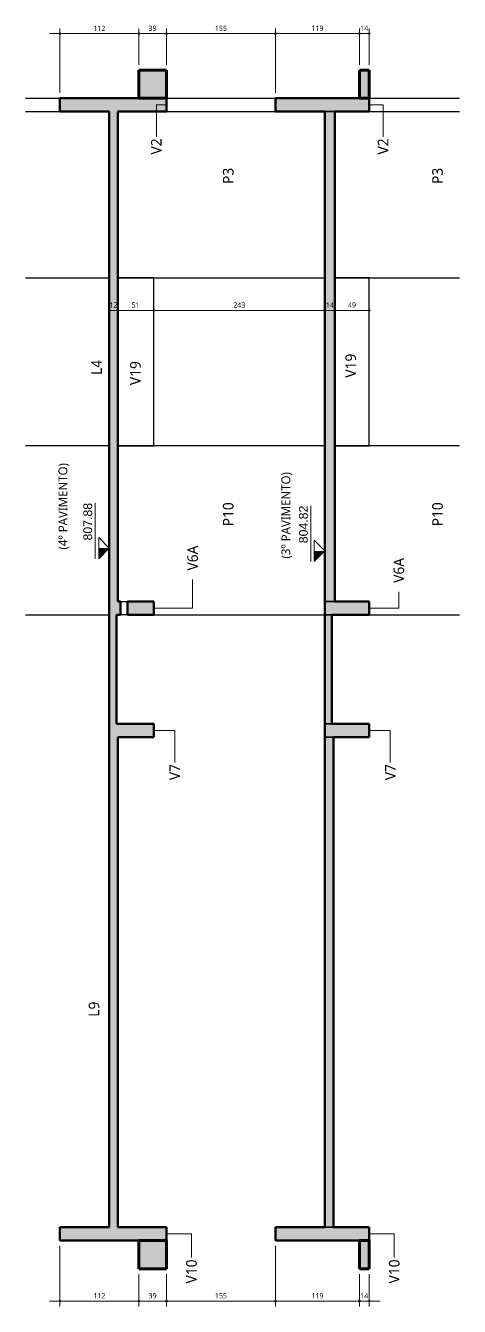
# Model space of a CAD drawing. Header units: centimetres. Extents: x -1984 to 34419, y -3196 to 88064.
# Drawn here: x 7612 to 8228, y 79659 to 81478 of the extents above; entities that cross this region are included whole.
import ezdxf

# ---------------------------------------------------------------- set-up
doc = ezdxf.new("R2010")
doc.units = ezdxf.units.CM
for name, color, linetype, lineweight in [('A-ANNO-DIMS', 7, 'Continuous', 9), ('A-ANNO-DIMS-50', 7, 'Continuous', 9), ('A-FLOR', 7, 'Continuous', 25), ('A-FLOR-IDEN', 7, 'Continuous', 9), ('G-ANNO-DIMS', 7, 'Continuous', 9), ('G-ANNO-TEXT', 7, 'Continuous', 9), ('S-BEAM', 7, 'Continuous', 25), ('S-BEAM-IDEN', 7, 'Continuous', 9), ('S-COLS', 7, 'Continuous', 25), ('S-COLS-IDEN', 7, 'Continuous', 9)]:
    doc.layers.add(name, color=color, linetype=linetype, lineweight=lineweight)
doc.styles.add('Arial_2', font='arial.ttf', dxfattribs={"height": 12.5})
doc.styles.add('Gadugi', font='gadugi.ttf', dxfattribs={"height": 15})
doc.styles.add('Gadugi_3', font='gadugi.ttf', dxfattribs={"height": 12.5})
doc.styles.add('Gadugi_6', font='gadugi.ttf', dxfattribs={"width": 0.9, "height": 7.5})
doc.dimstyles.new('PED_1_5mm_DIR', dxfattribs={"dimscale": 30.48, "dimtxt": 7.778718, "dimasz": 0.328084, "dimexe": 0.246063, "dimexo": 0.246063, "dimgap": 0.049213, "dimtad": 1, "dimdec": 1, "dimrnd": 0.5, "dimdsep": 46, "dimtxsty": 'Gadugi_6', "dimblk1": 'DOTSMALL', "dimblk2": 'DOTSMALL', "dimsah": 1, "dimcen": 0.09, "dimdle": 0.492126, "dimazin": 0, "dimtfac": 1, "dimtdec": 4, "dimtix": 1, "dimtmove": 0, "dimatfit": 3, "dimfxl": 1, "dimtvp": 1, "dimtolj": 1, "dimtzin": 0, "dimarcsym": 2})

# ---------------------------------------------------------------- blocks, each defined once
blk = doc.blocks.new('Elevações de ponto - SIMBOLO DE NÍVEL-CORTE-2219088-CT A 002 - CORTE B-B 4PAV')
at = {"layer": 'G-ANNO-DIMS'}
blk.add_hatch(color=256, dxfattribs=at).paths.add_polyline_path([(-273.2, 80736), (-258.2, 80736), (-273.2, 80721)], flags=0)
for p, q in [((-278.3, 80800.2), (-278.3, 80721)), ((-273.2, 80751), (-258.2, 80736)), ((-273.2, 80721), (-273.2, 80751)), ((-258.2, 80736), (-273.2, 80721))]:
    blk.add_line(p, q, dxfattribs=at)
blk = doc.blocks.new('DIMBLOCK280-CT A 002 - CORTE B-B 4PAV')
at = {"layer": 'A-ANNO-DIMS-50'}
h = blk.add_hatch(color=256, dxfattribs=at)
edge = h.paths.add_edge_path(flags=0)
edge.add_arc((7731.1, 81073.8), 1.25, 0, 360)
h = blk.add_hatch(color=256, dxfattribs=at)
edge = h.paths.add_edge_path(flags=0)
edge.add_arc((7743.1, 81073.8), 1.25, 0, 360)
for p, q in [((7731.1, 81068.1), (7731.1, 81081.3)), ((7731.1, 81073.8), (7743.1, 81073.8)), ((7731.1, 81073.8), (7731.1, 81068.1)), ((7743.1, 81068.1), (7743.1, 81081.3)), ((7743.1, 81073.8), (7743.1, 81068.1))]:
    blk.add_line(p, q, dxfattribs=at)
for centre in [(7731.1, 81073.8), (7743.1, 81073.8)]:
    blk.add_circle(centre, 1.25, dxfattribs=at)
at = {"layer": 'A-ANNO-DIMS-50', "color": 0, "insert": (7731.3, 81085.1), "char_height": 7.5, "width": 13.772, "attachment_point": 1, "line_spacing_factor": 1.02016, "style": 'Gadugi_6'}
blk.add_mtext('12', dxfattribs=at)
blk = doc.blocks.new('_DotSmall')
at = {"color": 0, "linetype": 'ByBlock', "const_width": 0.5}
blk.add_lwpolyline([(-0.0625, 0, 1), (0.0625, 0, 1)], format="xyb", close=True, dxfattribs=at)
blk = doc.blocks.new('DIMBLOCK281-CT A 002 - CORTE B-B 4PAV')
at = {"layer": 'A-ANNO-DIMS-50'}
h = blk.add_hatch(color=256, dxfattribs=at)
edge = h.paths.add_edge_path(flags=0)
edge.add_arc((7743.1, 81073.8), 1.25, 0, 360)
h = blk.add_hatch(color=256, dxfattribs=at)
edge = h.paths.add_edge_path(flags=0)
edge.add_arc((7794.1, 81073.8), 1.25, 0, 360)
for p, q in [((7743.1, 81068.1), (7743.1, 81081.3)), ((7743.1, 81073.8), (7794.1, 81073.8)), ((7743.1, 81073.8), (7743.1, 81068.1)), ((7794.1, 81068.1), (7794.1, 81081.3)), ((7794.1, 81073.8), (7794.1, 81068.1))]:
    blk.add_line(p, q, dxfattribs=at)
for centre in [(7743.1, 81073.8), (7794.1, 81073.8)]:
    blk.add_circle(centre, 1.25, dxfattribs=at)
at = {"layer": 'A-ANNO-DIMS-50', "color": 0, "insert": (7762.8, 81085.1), "char_height": 7.5, "width": 13.772, "attachment_point": 1, "line_spacing_factor": 1.02016, "style": 'Gadugi_6'}
blk.add_mtext('51', dxfattribs=at)
blk = doc.blocks.new('DIMBLOCK282-CT A 002 - CORTE B-B 4PAV')
at = {"layer": 'A-ANNO-DIMS-50'}
h = blk.add_hatch(color=256, dxfattribs=at)
edge = h.paths.add_edge_path(flags=0)
edge.add_arc((7794.1, 81073.8), 1.25, 0, 360)
h = blk.add_hatch(color=256, dxfattribs=at)
edge = h.paths.add_edge_path(flags=0)
edge.add_arc((8037.1, 81073.8), 1.25, 0, 360)
for p, q in [((7794.1, 81068.1), (7794.1, 81081.3)), ((7794.1, 81073.8), (8037.1, 81073.8)), ((7794.1, 81073.8), (7794.1, 81068.1)), ((8037.1, 81068.1), (8037.1, 81081.3)), ((8037.1, 81073.8), (8037.1, 81068.1))]:
    blk.add_line(p, q, dxfattribs=at)
for centre in [(7794.1, 81073.8), (8037.1, 81073.8)]:
    blk.add_circle(centre, 1.25, dxfattribs=at)
at = {"layer": 'A-ANNO-DIMS-50', "color": 0, "insert": (7907, 81085.1), "char_height": 7.5, "width": 20.658, "attachment_point": 1, "line_spacing_factor": 1.02016, "style": 'Gadugi_6'}
blk.add_mtext('243', dxfattribs=at)
blk = doc.blocks.new('DIMBLOCK283-CT A 002 - CORTE B-B 4PAV')
at = {"layer": 'A-ANNO-DIMS-50'}
h = blk.add_hatch(color=256, dxfattribs=at)
edge = h.paths.add_edge_path(flags=0)
edge.add_arc((8037.1, 81073.8), 1.25, 0, 360)
h = blk.add_hatch(color=256, dxfattribs=at)
edge = h.paths.add_edge_path(flags=0)
edge.add_arc((8051.1, 81073.8), 1.25, 0, 360)
for p, q in [((8037.1, 81068.1), (8037.1, 81081.3)), ((8037.1, 81073.8), (8051.1, 81073.8)), ((8037.1, 81073.8), (8037.1, 81068.1)), ((8051.1, 81068.1), (8051.1, 81081.3)), ((8051.1, 81073.8), (8051.1, 81068.1))]:
    blk.add_line(p, q, dxfattribs=at)
for centre in [(8037.1, 81073.8), (8051.1, 81073.8)]:
    blk.add_circle(centre, 1.25, dxfattribs=at)
at = {"layer": 'A-ANNO-DIMS-50', "color": 0, "insert": (8038.3, 81085.1), "char_height": 7.5, "width": 13.772, "attachment_point": 1, "line_spacing_factor": 1.02016, "style": 'Gadugi_6'}
blk.add_mtext('14', dxfattribs=at)
blk = doc.blocks.new('DIMBLOCK284-CT A 002 - CORTE B-B 4PAV')
at = {"layer": 'A-ANNO-DIMS-50'}
h = blk.add_hatch(color=256, dxfattribs=at)
edge = h.paths.add_edge_path(flags=0)
edge.add_arc((8051.1, 81073.8), 1.25, 0, 360)
h = blk.add_hatch(color=256, dxfattribs=at)
edge = h.paths.add_edge_path(flags=0)
edge.add_arc((8100.1, 81073.8), 1.25, 0, 360)
for p, q in [((8051.1, 81068.1), (8051.1, 81081.3)), ((8051.1, 81073.8), (8100.1, 81073.8)), ((8051.1, 81073.8), (8051.1, 81068.1)), ((8100.1, 81068.1), (8100.1, 81081.3)), ((8100.1, 81073.8), (8100.1, 81068.1))]:
    blk.add_line(p, q, dxfattribs=at)
for centre in [(8051.1, 81073.8), (8100.1, 81073.8)]:
    blk.add_circle(centre, 1.25, dxfattribs=at)
at = {"layer": 'A-ANNO-DIMS-50', "color": 0, "insert": (8069.8, 81085.1), "char_height": 7.5, "width": 13.772, "attachment_point": 1, "line_spacing_factor": 1.02016, "style": 'Gadugi_6'}
blk.add_mtext('49', dxfattribs=at)
blk = doc.blocks.new('DIMBLOCK285-CT A 002 - CORTE B-B 4PAV')
at = {"layer": 'A-ANNO-DIMS-50'}
h = blk.add_hatch(color=256, dxfattribs=at)
edge = h.paths.add_edge_path(flags=0)
edge.add_arc((7661.1, 79666.1), 1.25, 0, 360)
h = blk.add_hatch(color=256, dxfattribs=at)
edge = h.paths.add_edge_path(flags=0)
edge.add_arc((7773.1, 79666.1), 1.25, 0, 360)
for p, q in [((7661.1, 79744.6), (7661.1, 79658.6)), ((7661.1, 79666.1), (7661.1, 79744.6)), ((7773.1, 79704.6), (7773.1, 79658.6)), ((7773.1, 79666.1), (7773.1, 79704.6)), ((7646.1, 79666.1), (7773.1, 79666.1))]:
    blk.add_line(p, q, dxfattribs=at)
for centre in [(7661.1, 79666.1), (7773.1, 79666.1)]:
    blk.add_circle(centre, 1.25, dxfattribs=at)
at = {"layer": 'A-ANNO-DIMS-50', "color": 0, "insert": (7708.5, 79677.4), "char_height": 7.5, "width": 20.658, "attachment_point": 1, "line_spacing_factor": 1.02016, "style": 'Gadugi_6'}
blk.add_mtext('112', dxfattribs=at)
blk = doc.blocks.new('DIMBLOCK286-CT A 002 - CORTE B-B 4PAV')
at = {"layer": 'A-ANNO-DIMS-50'}
h = blk.add_hatch(color=256, dxfattribs=at)
edge = h.paths.add_edge_path(flags=0)
edge.add_arc((7773.1, 79666.1), 1.25, 0, 360)
h = blk.add_hatch(color=256, dxfattribs=at)
edge = h.paths.add_edge_path(flags=0)
edge.add_arc((7812.1, 79666.1), 1.25, 0, 360)
for p, q in [((7773.1, 79704.6), (7773.1, 79658.6)), ((7773.1, 79666.1), (7773.1, 79704.6)), ((7812.1, 79704.6), (7812.1, 79658.6)), ((7812.1, 79666.1), (7812.1, 79704.6)), ((7773.1, 79666.1), (7812.1, 79666.1))]:
    blk.add_line(p, q, dxfattribs=at)
for centre in [(7773.1, 79666.1), (7812.1, 79666.1)]:
    blk.add_circle(centre, 1.25, dxfattribs=at)
at = {"layer": 'A-ANNO-DIMS-50', "color": 0, "insert": (7786.8, 79677.4), "char_height": 7.5, "width": 13.772, "attachment_point": 1, "line_spacing_factor": 1.02016, "style": 'Gadugi_6'}
blk.add_mtext('39', dxfattribs=at)
blk = doc.blocks.new('DIMBLOCK287-CT A 002 - CORTE B-B 4PAV')
at = {"layer": 'A-ANNO-DIMS-50'}
h = blk.add_hatch(color=256, dxfattribs=at)
edge = h.paths.add_edge_path(flags=0)
edge.add_arc((7812.1, 79666.1), 1.25, 0, 360)
h = blk.add_hatch(color=256, dxfattribs=at)
edge = h.paths.add_edge_path(flags=0)
edge.add_arc((7967.1, 79666.1), 1.25, 0, 360)
for p, q in [((7967.1, 79744.6), (7967.1, 79658.6)), ((7967.1, 79666.1), (7967.1, 79744.6)), ((7812.1, 79704.6), (7812.1, 79658.6)), ((7812.1, 79666.1), (7812.1, 79704.6)), ((7812.1, 79666.1), (7967.1, 79666.1))]:
    blk.add_line(p, q, dxfattribs=at)
for centre in [(7812.1, 79666.1), (7967.1, 79666.1)]:
    blk.add_circle(centre, 1.25, dxfattribs=at)
at = {"layer": 'A-ANNO-DIMS-50', "color": 0, "insert": (7881, 79677.4), "char_height": 7.5, "width": 20.658, "attachment_point": 1, "line_spacing_factor": 1.02016, "style": 'Gadugi_6'}
blk.add_mtext('155', dxfattribs=at)
blk = doc.blocks.new('DIMBLOCK288-CT A 002 - CORTE B-B 4PAV')
at = {"layer": 'A-ANNO-DIMS-50'}
h = blk.add_hatch(color=256, dxfattribs=at)
edge = h.paths.add_edge_path(flags=0)
edge.add_arc((7967.1, 79666.1), 1.25, 0, 360)
h = blk.add_hatch(color=256, dxfattribs=at)
edge = h.paths.add_edge_path(flags=0)
edge.add_arc((8086.1, 79666.1), 1.25, 0, 360)
for p, q in [((7967.1, 79744.6), (7967.1, 79658.6)), ((7967.1, 79666.1), (7967.1, 79744.6)), ((8086.1, 79704.6), (8086.1, 79658.6)), ((8086.1, 79666.1), (8086.1, 79704.6)), ((7967.1, 79666.1), (8086.1, 79666.1))]:
    blk.add_line(p, q, dxfattribs=at)
for centre in [(7967.1, 79666.1), (8086.1, 79666.1)]:
    blk.add_circle(centre, 1.25, dxfattribs=at)
at = {"layer": 'A-ANNO-DIMS-50', "color": 0, "insert": (8018, 79677.4), "char_height": 7.5, "width": 20.658, "attachment_point": 1, "line_spacing_factor": 1.02016, "style": 'Gadugi_6'}
blk.add_mtext('119', dxfattribs=at)
blk = doc.blocks.new('DIMBLOCK289-CT A 002 - CORTE B-B 4PAV')
at = {"layer": 'A-ANNO-DIMS-50'}
h = blk.add_hatch(color=256, dxfattribs=at)
edge = h.paths.add_edge_path(flags=0)
edge.add_arc((8086.1, 79666.1), 1.25, 0, 360)
h = blk.add_hatch(color=256, dxfattribs=at)
edge = h.paths.add_edge_path(flags=0)
edge.add_arc((8100.1, 79666.1), 1.25, 0, 360)
for p, q in [((8086.1, 79704.6), (8086.1, 79658.6)), ((8086.1, 79666.1), (8086.1, 79704.6)), ((8100.1, 79704.6), (8100.1, 79658.6)), ((8100.1, 79666.1), (8100.1, 79704.6)), ((8086.1, 79666.1), (8115.1, 79666.1))]:
    blk.add_line(p, q, dxfattribs=at)
for centre in [(8086.1, 79666.1), (8100.1, 79666.1)]:
    blk.add_circle(centre, 1.25, dxfattribs=at)
at = {"layer": 'A-ANNO-DIMS-50', "color": 0, "insert": (8087.3, 79677.4), "char_height": 7.5, "width": 13.772, "attachment_point": 1, "line_spacing_factor": 1.02016, "style": 'Gadugi_6'}
blk.add_mtext('14', dxfattribs=at)
blk = doc.blocks.new('DIMBLOCK290-CT A 002 - CORTE B-B 4PAV')
at = {"layer": 'A-ANNO-DIMS-50'}
h = blk.add_hatch(color=256, dxfattribs=at)
edge = h.paths.add_edge_path(flags=0)
edge.add_arc((7661.1, 81467), 1.25, 0, 360)
h = blk.add_hatch(color=256, dxfattribs=at)
edge = h.paths.add_edge_path(flags=0)
edge.add_arc((7773.1, 81467), 1.25, 0, 360)
for p, q in [((7661.1, 81382.7), (7661.1, 81474.5)), ((7773.1, 81422.7), (7773.1, 81474.5)), ((7646.1, 81467), (7773.1, 81467)), ((7661.1, 81467), (7661.1, 81382.7)), ((7773.1, 81467), (7773.1, 81422.7))]:
    blk.add_line(p, q, dxfattribs=at)
for centre in [(7661.1, 81467), (7773.1, 81467)]:
    blk.add_circle(centre, 1.25, dxfattribs=at)
at = {"layer": 'A-ANNO-DIMS-50', "color": 0, "insert": (7708.5, 81478.3), "char_height": 7.5, "width": 20.658, "attachment_point": 1, "line_spacing_factor": 1.02016, "style": 'Gadugi_6'}
blk.add_mtext('112', dxfattribs=at)
blk = doc.blocks.new('DIMBLOCK291-CT A 002 - CORTE B-B 4PAV')
at = {"layer": 'A-ANNO-DIMS-50'}
h = blk.add_hatch(color=256, dxfattribs=at)
edge = h.paths.add_edge_path(flags=0)
edge.add_arc((7773.1, 81467), 1.25, 0, 360)
h = blk.add_hatch(color=256, dxfattribs=at)
edge = h.paths.add_edge_path(flags=0)
edge.add_arc((7812.1, 81467), 1.25, 0, 360)
for p, q in [((7773.1, 81422.7), (7773.1, 81474.5)), ((7812.1, 81422.7), (7812.1, 81474.5)), ((7773.1, 81467), (7812.1, 81467)), ((7773.1, 81467), (7773.1, 81422.7)), ((7812.1, 81467), (7812.1, 81422.7))]:
    blk.add_line(p, q, dxfattribs=at)
for centre in [(7773.1, 81467), (7812.1, 81467)]:
    blk.add_circle(centre, 1.25, dxfattribs=at)
at = {"layer": 'A-ANNO-DIMS-50', "color": 0, "insert": (7786.8, 81478.3), "char_height": 7.5, "width": 13.772, "attachment_point": 1, "line_spacing_factor": 1.02016, "style": 'Gadugi_6'}
blk.add_mtext('39', dxfattribs=at)
blk = doc.blocks.new('DIMBLOCK292-CT A 002 - CORTE B-B 4PAV')
at = {"layer": 'A-ANNO-DIMS-50'}
h = blk.add_hatch(color=256, dxfattribs=at)
edge = h.paths.add_edge_path(flags=0)
edge.add_arc((7812.1, 81467), 1.25, 0, 360)
h = blk.add_hatch(color=256, dxfattribs=at)
edge = h.paths.add_edge_path(flags=0)
edge.add_arc((7967.1, 81467), 1.25, 0, 360)
for p, q in [((7812.1, 81422.7), (7812.1, 81474.5)), ((7967.1, 81382.7), (7967.1, 81474.5)), ((7812.1, 81467), (7967.1, 81467)), ((7812.1, 81467), (7812.1, 81422.7)), ((7967.1, 81467), (7967.1, 81382.7))]:
    blk.add_line(p, q, dxfattribs=at)
for centre in [(7812.1, 81467), (7967.1, 81467)]:
    blk.add_circle(centre, 1.25, dxfattribs=at)
at = {"layer": 'A-ANNO-DIMS-50', "color": 0, "insert": (7881, 81478.3), "char_height": 7.5, "width": 20.658, "attachment_point": 1, "line_spacing_factor": 1.02016, "style": 'Gadugi_6'}
blk.add_mtext('155', dxfattribs=at)
blk = doc.blocks.new('DIMBLOCK293-CT A 002 - CORTE B-B 4PAV')
at = {"layer": 'A-ANNO-DIMS-50'}
h = blk.add_hatch(color=256, dxfattribs=at)
edge = h.paths.add_edge_path(flags=0)
edge.add_arc((7967.1, 81467), 1.25, 0, 360)
h = blk.add_hatch(color=256, dxfattribs=at)
edge = h.paths.add_edge_path(flags=0)
edge.add_arc((8086.1, 81467), 1.25, 0, 360)
for p, q in [((7967.1, 81382.7), (7967.1, 81474.5)), ((8086.1, 81422.7), (8086.1, 81474.5)), ((7967.1, 81467), (8086.1, 81467)), ((7967.1, 81467), (7967.1, 81382.7)), ((8086.1, 81467), (8086.1, 81422.7))]:
    blk.add_line(p, q, dxfattribs=at)
for centre in [(7967.1, 81467), (8086.1, 81467)]:
    blk.add_circle(centre, 1.25, dxfattribs=at)
at = {"layer": 'A-ANNO-DIMS-50', "color": 0, "insert": (8018, 81478.3), "char_height": 7.5, "width": 20.658, "attachment_point": 1, "line_spacing_factor": 1.02016, "style": 'Gadugi_6'}
blk.add_mtext('119', dxfattribs=at)
blk = doc.blocks.new('DIMBLOCK294-CT A 002 - CORTE B-B 4PAV')
at = {"layer": 'A-ANNO-DIMS-50'}
h = blk.add_hatch(color=256, dxfattribs=at)
edge = h.paths.add_edge_path(flags=0)
edge.add_arc((8086.1, 81467), 1.25, 0, 360)
h = blk.add_hatch(color=256, dxfattribs=at)
edge = h.paths.add_edge_path(flags=0)
edge.add_arc((8100.1, 81467), 1.25, 0, 360)
for p, q in [((8086.1, 81422.7), (8086.1, 81474.5)), ((8100.1, 81422.7), (8100.1, 81474.5)), ((8086.1, 81467), (8100.1, 81467)), ((8086.1, 81467), (8086.1, 81422.7)), ((8100.1, 81467), (8100.1, 81422.7))]:
    blk.add_line(p, q, dxfattribs=at)
for centre in [(8086.1, 81467), (8100.1, 81467)]:
    blk.add_circle(centre, 1.25, dxfattribs=at)
at = {"layer": 'A-ANNO-DIMS-50', "color": 0, "insert": (8087.3, 81478.3), "char_height": 7.5, "width": 13.772, "attachment_point": 1, "line_spacing_factor": 1.02016, "style": 'Gadugi_6'}
blk.add_mtext('14', dxfattribs=at)

msp = doc.modelspace()

# ---------------------------------------------------------------- hatches: boundary and pattern name
at = {"layer": 'A-FLOR', "true_color": 0xa6a6a6}
for points in [[(8100.08, 81375.21), (8100.08, 81415.21), (8086.08, 81415.21), (8086.08, 81375.21)], [(7731.08, 80660.21), (7743.08, 80660.21), (7743.08, 81356.21), (7731.08, 81356.21), (7731.08, 80881.21)], [(8037.08, 80660.21), (8051.08, 80660.21), (8051.08, 81356.21), (8037.08, 81356.21), (8037.08, 80881.21)], [(7731.08, 80486.21), (7741.08, 80486.21), (7741.08, 80641.21), (7731.08, 80641.21), (7731.08, 80598.96)], [(8037.08, 80486.21), (8047.08, 80486.21), (8047.08, 80641.21), (8037.08, 80641.21), (8037.08, 80598.96)], [(7743.08, 79771.14), (7743.08, 80467.21), (7731.08, 80467.21), (7731.08, 79771.14)], [(8049.08, 79771.14), (8049.08, 80467.21), (8037.08, 80467.21), (8037.08, 79771.14)], [(8100.08, 79712.14), (8100.08, 79752.14), (8086.08, 79752.14), (8086.08, 79712.14)]]:
    msp.add_hatch(color=253, dxfattribs=at).paths.add_polyline_path(points, flags=0)
at = {"layer": 'S-BEAM', "true_color": 0xa6a6a6}
for points in [[(7812.08, 81375.21), (7812.08, 81415.21), (7773.08, 81415.21), (7773.08, 81375.21), (7794.08, 81375.21)], [(7812.08, 81356.21), (7812.08, 81375.21), (7661.08, 81375.21), (7661.08, 81356.21), (7794.08, 81356.21)], [(8086.08, 81356.21), (8100.08, 81356.21), (8100.08, 81375.21), (7967.08, 81375.21), (7967.08, 81356.21), (8051.08, 81356.21)], [(8051.08, 80641.21), (8100.08, 80641.21), (8100.08, 80660.21), (8037.08, 80660.21), (8037.08, 80641.21), (8047.08, 80641.21)], [(7773.08, 80467.21), (7794.08, 80467.21), (7794.08, 80486.21), (7731.08, 80486.21), (7731.08, 80467.21), (7743.08, 80467.21)], [(8086.08, 80467.21), (8100.08, 80467.21), (8100.08, 80486.21), (8037.08, 80486.21), (8037.08, 80467.21), (8049.08, 80467.21)], [(7731.08, 79752.14), (7812.08, 79752.14), (7812.08, 79771.14), (7661.08, 79771.14), (7661.08, 79752.14)], [(8049.08, 79752.14), (8100.08, 79752.14), (8100.08, 79771.14), (7967.08, 79771.14), (7967.08, 79752.14), (8037.08, 79752.14)], [(7812.08, 79712.14), (7812.08, 79752.14), (7773.08, 79752.14), (7773.08, 79712.14)]]:
    msp.add_hatch(color=253, dxfattribs=at).paths.add_polyline_path(points, flags=0)
h = msp.add_hatch(color=253, dxfattribs=at)
h.paths.add_polyline_path([(7745.08, 80641.21), (7747.08, 80641.21), (7747.08, 80660.21), (7731.08, 80660.21), (7731.08, 80641.21), (7743.08, 80641.21)], flags=0)
h.paths.add_polyline_path([(7794.08, 80641.21), (7794.08, 80660.21), (7757.08, 80660.21), (7757.08, 80641.21)], flags=0)

# ---------------------------------------------------------------- linework, layer by layer
at = {"layer": 'A-FLOR', "color": 190, "lineweight": 70, "true_color": 0x8000ff}
for p, q in [((8100.08, 81415.21), (8086.08, 81415.21)), ((8086.08, 81415.21), (8086.08, 81375.21)), ((8100.08, 81375.21), (8100.08, 81415.21)), ((8086.08, 81375.21), (8100.08, 81375.21)), ((8086.08, 79752.14), (8086.08, 79712.14)), ((8100.08, 79752.14), (8086.08, 79752.14)), ((8100.08, 79712.14), (8100.08, 79752.14)), ((8086.08, 79712.14), (8100.08, 79712.14))]:
    msp.add_line(p, q, dxfattribs=at)
at = {"layer": 'A-FLOR', "lineweight": 50}
for p, q in [((7731.08, 81356.21), (7731.08, 80660.21)), ((7743.08, 80660.21), (7743.08, 81356.21)), ((8037.08, 81356.21), (8037.08, 80660.21)), ((8051.08, 80660.21), (8051.08, 81356.21)), ((7731.08, 80641.21), (7731.08, 80486.21)), ((7741.08, 80486.21), (7741.08, 80641.21)), ((8037.08, 80641.21), (8037.08, 80486.21)), ((8047.08, 80486.21), (8047.08, 80641.21)), ((7731.08, 80467.21), (7731.08, 79771.14)), ((7743.08, 79771.14), (7743.08, 80467.21)), ((8037.08, 80467.21), (8037.08, 79771.14)), ((8049.08, 79771.14), (8049.08, 80467.21))]:
    msp.add_line(p, q, dxfattribs=at)
at = {"layer": 'A-FLOR'}
for p, q in [((8051.08, 81356.21), (8037.08, 81356.21)), ((8037.08, 80660.21), (8051.08, 80660.21)), ((8047.08, 80641.21), (8037.08, 80641.21)), ((8037.08, 80486.21), (8047.08, 80486.21)), ((8049.08, 80467.21), (8037.08, 80467.21)), ((8037.08, 79771.14), (8049.08, 79771.14))]:
    msp.add_line(p, q, dxfattribs=at)
at = {"layer": 'S-BEAM', "color": 190, "lineweight": 70, "true_color": 0x8000ff}
for p, q in [((7773.08, 81415.21), (7773.08, 81375.21)), ((7812.08, 81415.21), (7773.08, 81415.21)), ((7812.08, 81375.21), (7812.08, 81415.21)), ((7773.08, 81375.21), (7812.08, 81375.21)), ((7773.08, 79752.14), (7773.08, 79712.14)), ((7812.08, 79752.14), (7773.08, 79752.14)), ((7812.08, 79712.14), (7812.08, 79752.14)), ((7773.08, 79712.14), (7812.08, 79712.14))]:
    msp.add_line(p, q, dxfattribs=at)
at = {"layer": 'S-BEAM', "lineweight": 50}
for p, q in [((7773.08, 81375.21), (7661.08, 81375.21)), ((7661.08, 81375.21), (7661.08, 81356.21)), ((7812.08, 81356.21), (7812.08, 81375.21)), ((8086.08, 81375.21), (7967.08, 81375.21)), ((7967.08, 81375.21), (7967.08, 81356.21)), ((8100.08, 81356.21), (8100.08, 81375.21)), ((7661.08, 81356.21), (7731.08, 81356.21)), ((7743.08, 81356.21), (7812.08, 81356.21)), ((7967.08, 81356.21), (8037.08, 81356.21)), ((8051.08, 81356.21), (8100.08, 81356.21)), ((7731.08, 80660.21), (7731.08, 80641.21)), ((7747.08, 80660.21), (7743.08, 80660.21)), ((7747.08, 80641.21), (7747.08, 80660.21)), ((7794.08, 80660.21), (7757.08, 80660.21)), ((7757.08, 80660.21), (7757.08, 80641.21)), ((7794.08, 80641.21), (7794.08, 80660.21)), ((8037.08, 80660.21), (8037.08, 80641.21)), ((8100.08, 80660.21), (8051.08, 80660.21)), ((8100.08, 80641.21), (8100.08, 80660.21)), ((7741.08, 80641.21), (7747.08, 80641.21)), ((7757.08, 80641.21), (7794.08, 80641.21)), ((8047.08, 80641.21), (8100.08, 80641.21)), ((7731.08, 80486.21), (7731.08, 80467.21)), ((7794.08, 80486.21), (7741.08, 80486.21)), ((7794.08, 80467.21), (7794.08, 80486.21)), ((8037.08, 80486.21), (8037.08, 80467.21)), ((8100.08, 80486.21), (8047.08, 80486.21)), ((8100.08, 80467.21), (8100.08, 80486.21)), ((7743.08, 80467.21), (7794.08, 80467.21)), ((8049.08, 80467.21), (8100.08, 80467.21)), ((7731.08, 79771.14), (7661.08, 79771.14)), ((7661.08, 79771.14), (7661.08, 79752.14)), ((7812.08, 79771.14), (7743.08, 79771.14)), ((7812.08, 79752.14), (7812.08, 79771.14)), ((8037.08, 79771.14), (7967.08, 79771.14)), ((7967.08, 79771.14), (7967.08, 79752.14)), ((8100.08, 79771.14), (8049.08, 79771.14)), ((8100.08, 79752.14), (8100.08, 79771.14)), ((7661.08, 79752.14), (7773.08, 79752.14)), ((7967.08, 79752.14), (8086.08, 79752.14))]:
    msp.add_line(p, q, dxfattribs=at)
at = {"layer": 'S-BEAM'}
for p, q in [((7812.08, 81375.21), (7773.08, 81375.21)), ((8100.08, 81375.21), (8086.08, 81375.21)), ((8037.08, 81356.21), (8051.08, 81356.21)), ((7794.08, 81120.21), (7743.08, 81120.21)), ((7794.08, 80881.21), (7794.08, 81120.21)), ((8100.08, 81120.21), (8051.08, 81120.21)), ((8100.08, 80881.21), (8100.08, 81120.21)), ((7743.08, 80881.21), (7794.08, 80881.21)), ((8051.08, 80881.21), (8100.08, 80881.21)), ((7747.08, 80660.21), (7757.08, 80660.21)), ((8051.08, 80660.21), (8037.08, 80660.21)), ((7757.08, 80641.21), (7747.08, 80641.21)), ((8037.08, 80641.21), (8047.08, 80641.21)), ((8047.08, 80486.21), (8037.08, 80486.21)), ((8037.08, 80467.21), (8049.08, 80467.21)), ((8049.08, 79771.14), (8037.08, 79771.14)), ((7773.08, 79752.14), (7812.08, 79752.14)), ((8086.08, 79752.14), (8100.08, 79752.14))]:
    msp.add_line(p, q, dxfattribs=at)
at = {"layer": 'S-BEAM-IDEN'}
for p, q in [((7797.9, 81365.71), (7797.9, 81320.4)), ((7812.08, 81365.71), (7797.9, 81365.71)), ((8100.08, 81365.71), (8119.71, 81365.71)), ((8119.71, 81365.71), (8119.71, 81320.4)), ((7849.35, 80650.71), (7849.35, 80691.19)), ((8142.1, 80650.71), (8142.1, 80673.67)), ((7794.08, 80650.71), (7849.35, 80650.71)), ((8100.08, 80650.71), (8142.1, 80650.71)), ((7794.08, 80476.71), (7823.9, 80476.71)), ((7823.9, 80476.71), (7823.9, 80431.4)), ((8100.08, 80476.71), (8129.9, 80476.71)), ((8129.9, 80476.71), (8129.9, 80431.4)), ((7812.08, 79761.64), (7847.73, 79761.64)), ((7847.73, 79761.64), (7847.73, 79727.89)), ((8100.08, 79761.64), (8135.45, 79761.64)), ((8135.45, 79761.64), (8135.45, 79727.89))]:
    msp.add_line(p, q, dxfattribs=at)
at = {"layer": 'S-COLS'}
for p, q in [((7612.37, 81375.21), (7661.08, 81375.21)), ((7812.08, 81375.21), (7967.08, 81375.21)), ((8100.08, 81375.21), (8227.87, 81375.21)), ((7612.37, 81356.21), (7661.08, 81356.21)), ((7812.08, 81356.21), (7967.08, 81356.21)), ((8100.08, 81356.21), (8227.87, 81356.21)), ((7612.37, 81120.21), (7731.08, 81120.21)), ((7743.08, 81120.21), (7794.08, 81120.21)), ((7794.08, 81120.21), (8037.08, 81120.21)), ((8051.08, 81120.21), (8100.08, 81120.21)), ((8100.08, 81120.21), (8227.87, 81120.21)), ((7731.08, 80881.21), (7612.37, 80881.21)), ((7794.08, 80881.21), (7743.08, 80881.21)), ((8037.08, 80881.21), (7794.08, 80881.21)), ((8100.08, 80881.21), (8051.08, 80881.21)), ((8227.87, 80881.21), (8100.08, 80881.21)), ((7612.37, 80641.21), (7731.08, 80641.21)), ((7794.08, 80641.21), (8037.08, 80641.21)), ((8100.08, 80641.21), (8227.87, 80641.21))]:
    msp.add_line(p, q, dxfattribs=at)

# ---------------------------------------------------------------- block references
at = {"layer": 'G-ANNO-DIMS'}
for p in [(7989.25, 0), (8295.25, -3.93)]:
    msp.add_blockref('Elevações de ponto - SIMBOLO DE NÍVEL-CORTE-2219088-CT A 002 - CORTE B-B 4PAV', p, dxfattribs=at)

# ---------------------------------------------------------------- texts
at = {"layer": 'A-FLOR-IDEN', "char_height": 15, "width": 26.0548, "attachment_point": 1, "rotation": 90, "style": 'Gadugi'}
for s, insert in [('L4', (7705.51, 80982)), ('L9', (7701.75, 80070.14))]:
    msp.add_mtext(s, dxfattribs=dict(at, insert=insert))
at = {"layer": 'G-ANNO-DIMS', "char_height": 12.5, "width": 63.9697, "attachment_point": 1, "rotation": 90, "line_spacing_factor": 0.941778, "style": 'Arial_2'}
for s, insert in [('807.88', (7694.26, 80746.84)), ('804.82', (8000.26, 80742.91))]:
    msp.add_mtext(s, dxfattribs=dict(at, insert=insert))
at = {"layer": 'G-ANNO-TEXT', "char_height": 12.5, "width": 157.5316, "attachment_point": 1, "rotation": 90, "style": 'Gadugi_3'}
for s, insert in [('(4º PAVIMENTO)', (7659.02, 80733.92)), ('(3º PAVIMENTO)', (7975.39, 80721.12))]:
    msp.add_mtext(s, dxfattribs=dict(at, insert=insert))
at = {"layer": 'S-BEAM-IDEN', "char_height": 15, "attachment_point": 1, "rotation": 90, "style": 'Gadugi'}
for s, insert, width in [('V2', (7790.35, 81295.25), 30.0633), ('V2', (8112.16, 81295.25), 30.0633), ('V19', (7760.51, 80967.6), 44.0928), ('V19', (8066.2, 80978.18), 44.0928), ('V6A', (7841.8, 80704.19), 46.4979), ('V6A', (8134.55, 80686.68), 46.4979), ('V7', (7816.35, 80406.25), 30.0633), ('V7', (8122.35, 80406.25), 30.0633), ('V10', (7840.17, 79691.19), 44.0928), ('V10', (8127.9, 79691.19), 44.0928)]:
    msp.add_mtext(s, dxfattribs=dict(at, insert=insert, width=width))
at = {"layer": 'S-COLS-IDEN', "char_height": 15, "attachment_point": 1, "rotation": 90, "style": 'Gadugi'}
for s, insert, width in [('P3', (7892.31, 81253.45), 28.4599), ('P3', (8189.31, 81253.45), 28.4599), ('P10', (7892.31, 80766.95), 42.4894), ('P10', (8189.31, 80766.95), 42.4894)]:
    msp.add_mtext(s, dxfattribs=dict(at, insert=insert, width=width))

# ---------------------------------------------------------------- dimensions: what is measured, and where the dimension line sits
at = {"layer": 'A-ANNO-DIMS'}
for base, p1, p2, override, picture, middle in [((7773.08, 81466.99), (7661.08, 81375.21), (7773.08, 81415.21), {"dimpost": '<>', "dimfxl": 118.92855}, 'DIMBLOCK290-CT A 002 - CORTE B-B 4PAV', (7717.08, 81472.33)), ((7812.08, 81466.99), (7773.08, 81415.21), (7812.08, 81415.21), {"dimpost": '<>', "dimfxl": 39}, 'DIMBLOCK291-CT A 002 - CORTE B-B 4PAV', (7792.58, 81472.37)), ((7967.08, 81466.99), (7812.08, 81415.21), (7967.08, 81375.21), {"dimpost": '<>', "dimfxl": 160.078106}, 'DIMBLOCK292-CT A 002 - CORTE B-B 4PAV', (7889.58, 81472.39)), ((8086.08, 81466.99), (7967.08, 81375.21), (8086.08, 81415.21), {"dimpost": '<>', "dimfxl": 125.542821}, 'DIMBLOCK293-CT A 002 - CORTE B-B 4PAV', (8026.58, 81472.39)), ((8100.08, 81466.99), (8086.08, 81415.21), (8100.08, 81415.21), {"dimpost": '<>', "dimfxl": 14}, 'DIMBLOCK294-CT A 002 - CORTE B-B 4PAV', (8093.08, 81472.33)), ((7743.08, 81073.8), (7731.08, 81075.57), (7743.08, 81075.57), {"dimpost": '<>', "dimfxl": 12}, 'DIMBLOCK280-CT A 002 - CORTE B-B 4PAV', (7737.08, 81079.14)), ((7794.08, 81073.8), (7743.08, 81075.57), (7794.08, 81075.57), {"dimpost": '<>', "dimfxl": 51}, 'DIMBLOCK281-CT A 002 - CORTE B-B 4PAV', (7768.58, 81079.2)), ((8037.08, 81073.8), (7794.08, 81075.57), (8037.08, 81075.57), {"dimpost": '<>', "dimfxl": 243}, 'DIMBLOCK282-CT A 002 - CORTE B-B 4PAV', (7915.58, 81079.18)), ((8051.08, 81073.8), (8037.08, 81075.57), (8051.08, 81075.57), {"dimpost": '<>', "dimfxl": 14}, 'DIMBLOCK283-CT A 002 - CORTE B-B 4PAV', (8044.08, 81079.14)), ((8100.08, 81073.8), (8051.08, 81075.57), (8100.08, 81075.57), {"dimpost": '<>', "dimfxl": 49}, 'DIMBLOCK284-CT A 002 - CORTE B-B 4PAV', (8075.58, 81079.18)), ((7773.08, 79666.09), (7661.08, 79752.14), (7773.08, 79712.14), {"dimpost": '<>', "dimfxl": 118.92855}, 'DIMBLOCK285-CT A 002 - CORTE B-B 4PAV', (7717.08, 79671.43)), ((7967.08, 79666.09), (7812.08, 79712.14), (7967.08, 79752.14), {"dimpost": '<>', "dimfxl": 160.078106}, 'DIMBLOCK287-CT A 002 - CORTE B-B 4PAV', (7889.58, 79671.49)), ((8086.08, 79666.09), (7967.08, 79752.14), (8086.08, 79712.14), {"dimpost": '<>', "dimfxl": 125.542821}, 'DIMBLOCK288-CT A 002 - CORTE B-B 4PAV', (8026.58, 79671.49)), ((7812.08, 79666.09), (7773.08, 79712.14), (7812.08, 79712.14), {"dimpost": '<>', "dimfxl": 39}, 'DIMBLOCK286-CT A 002 - CORTE B-B 4PAV', (7792.58, 79671.47)), ((8100.08, 79666.09), (8086.08, 79712.14), (8100.08, 79712.14), {"dimpost": '<>', "dimfxl": 14}, 'DIMBLOCK289-CT A 002 - CORTE B-B 4PAV', (8093.08, 79671.43))]:
    dim = msp.add_linear_dim(base=base, p1=p1, p2=p2, dimstyle='PED_1_5mm_DIR', override=override, dxfattribs=at)
    dim.commit()
    dim.dimension.update_dxf_attribs({"geometry": picture, "text_midpoint": middle})

doc.saveas('drawing.dxf')
